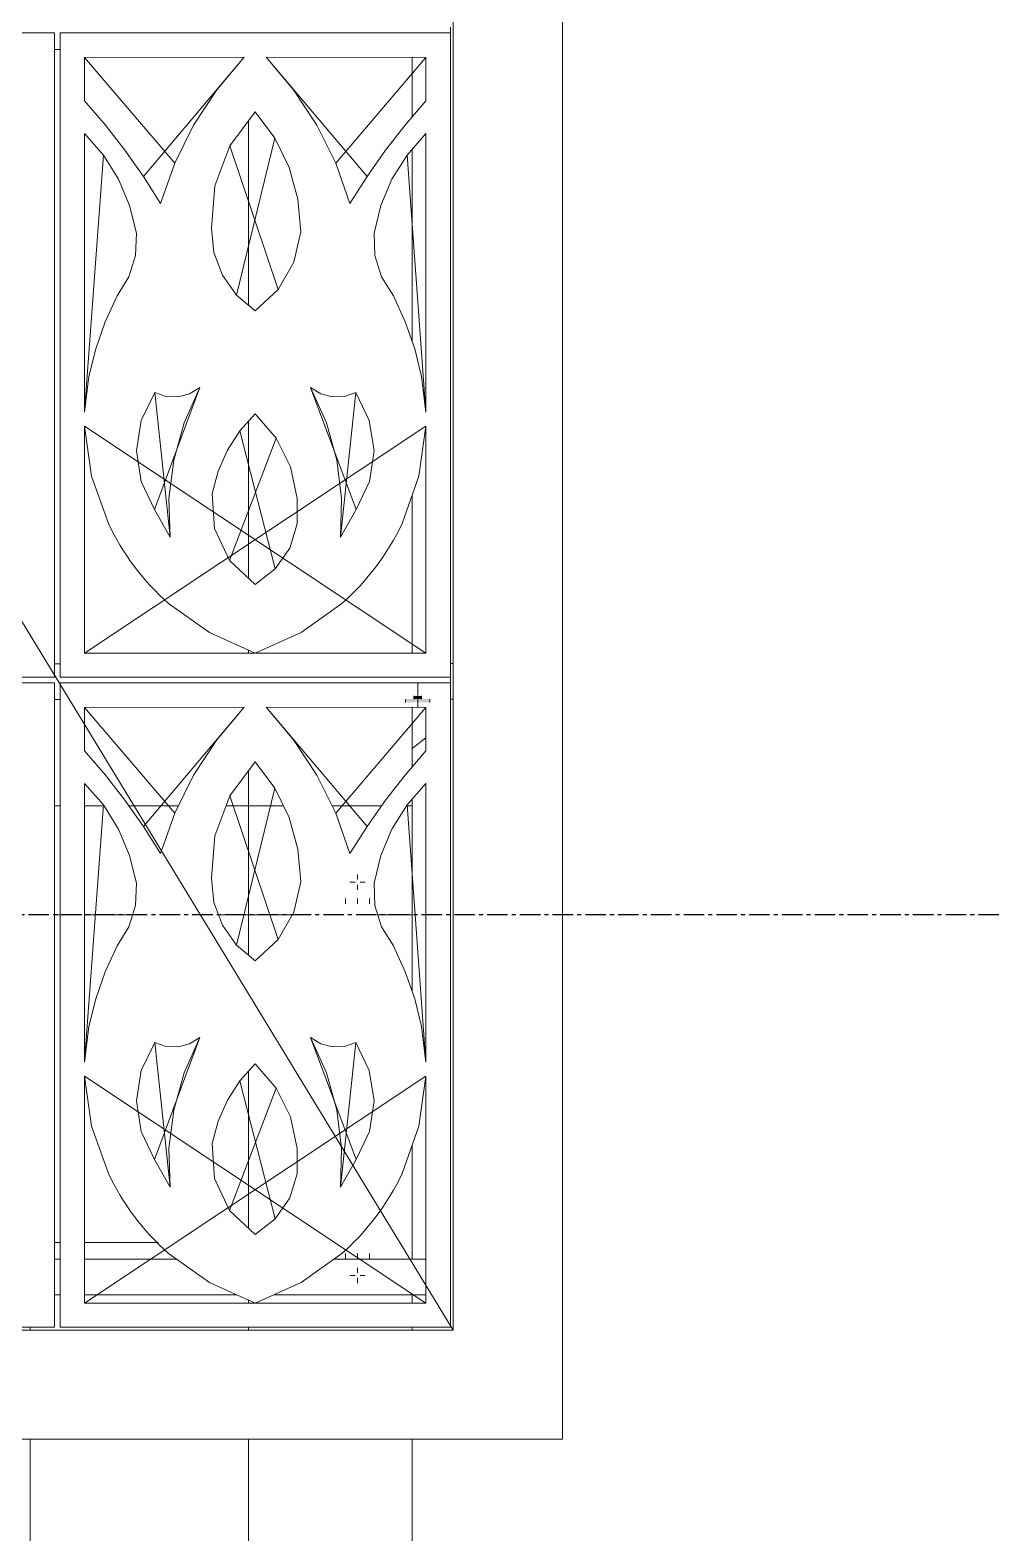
# Model space of a CAD drawing. Header units: millimetres. Extents: x -187664 to 435448, y -313239 to 299894.
# Drawn here: x 57783 to 59558, y -117036 to -114285 of the extents above; entities that cross this region are included whole.
import ezdxf

# ---------------------------------------------------------------- set-up
doc = ezdxf.new("R2010")
doc.units = ezdxf.units.MM
for name, pattern in [('CENTER', [2, 1.25, -0.25, 0.25, -0.25]), ('XKITLINE00', [0]), ('XKITLINE02', [4, 2, -2])]:
    doc.linetypes.add(name, pattern=pattern)
doc.layers.add('000 - EXISTING_BUILDING_MAIN_COLOR_251', color=7, linetype='Continuous')
doc.layers.add('000 - EXISTING_BUILDING_MAIN_COLOR_3', color=7, linetype='Continuous')
doc.layers.add('Bolt', color=7, linetype='Continuous', lineweight=0)
doc.layers.add('Part', color=7, linetype='Continuous', lineweight=0)

# ---------------------------------------------------------------- blocks, each defined once
blk = doc.blocks.new('*A12371202')
at = {"layer": 'Part', "color": 7, "linetype": 'XKITLINE00', "lineweight": 0}
for p, q in [((519.057888, 20.511891), (519.057888, 21.382581)), ((516.657888, 17.756125), (516.657888, 20.452076)), ((519.057888, 17.219376), (519.057888, 20.038138)), ((516.657888, 13.75512), (516.657888, 16.05133)), ((519.057888, 12.658387), (519.057888, 14.972118)), ((516.657888, 12.658387), (516.657888, 12.702859)), ((519.057888, 10.991891), (519.057888, 11.862581)), ((516.657888, 8.236125), (516.657888, 10.932076)), ((519.057888, 7.699376), (519.057888, 10.518138)), ((516.657888, 4.23512), (516.657888, 6.53133)), ((519.057888, 3.778517), (519.057888, 5.452118)), ((516.657888, 3.138387), (516.657888, 3.182859)), ((519.057888, 3.138387), (519.057888, 3.258517)), ((516.657888, 2.742546), (516.657888, 2.782517)), ((519.057888, 2.742546), (519.057888, 2.782517)), ((516.657888, -19.280042), (516.657888, 1.142546)), ((519.057888, -41.177455), (519.057888, 1.142546))]:
    blk.add_line(p, q, dxfattribs=at)
blk = doc.blocks.new('*A12801245')
at = {"layer": 'Part', "color": 7, "linetype": 'XKITLINE00', "lineweight": 0}
for p, q in [((513.458241, 2.742546), (513.458241, 2.782517)), ((513.458241, -3.177455), (513.458241, 1.142546))]:
    blk.add_line(p, q, dxfattribs=at)
blk = doc.blocks.new('*A13041267')
at = {"layer": 'Part', "color": 7, "linetype": 'XKITLINE00', "lineweight": 0}
for p, q in [((513.817911, 10.42254), (513.897911, 10.42254)), ((514.257919, 10.42254), (514.539185, 10.42254)), ((514.904635, 10.42254), (515.63285, 10.42254)), ((516.329858, 10.42254), (517.171649, 10.42254)), ((517.882964, 10.42254), (518.611179, 10.42254)), ((518.976629, 10.42254), (519.057907, 10.42254)), ((519.057907, 10.42254), (519.057907, 8.82254)), ((513.817911, 8.82254), (513.897911, 8.82254)), ((514.257919, 8.82254), (514.961046, 8.82254)), ((516.221795, 8.82254), (517.30225, 8.82254)), ((518.554768, 8.82254), (519.057907, 8.82254))]:
    blk.add_line(p, q, dxfattribs=at)
blk = doc.blocks.new('*A13051268')
at = {"layer": 'Part', "color": 7, "linetype": 'XKITLINE00', "lineweight": 0}
for p, q in [((513.817911, 8.822545), (513.897911, 8.822545)), ((514.257919, 8.822545), (514.961047, 8.822545)), ((516.221793, 8.822545), (516.657888, 8.822545)), ((516.657888, 8.236125), (516.657888, 8.822545)), ((516.657888, 4.23512), (516.657888, 6.53133)), ((513.817911, 4.022545), (513.897911, 4.022545)), ((514.257919, 4.022545), (515.341614, 4.022545))]:
    blk.add_line(p, q, dxfattribs=at)
blk = doc.blocks.new('*A17691722')
at = {"layer": '000 - EXISTING_BUILDING_MAIN_COLOR_3', "color": 7, "linetype": 'XKITLINE00', "lineweight": 0}
for p, q in [((521.257903, 1.142546), (521.257903, 42.422545)), ((496.457912, 40.822545), (519.657903, 2.742546)), ((519.657903, 2.742546), (519.657903, 40.822545)), ((496.457912, 2.742546), (519.657903, 2.742546)), ((398.857909, 1.142546), (521.257903, 1.142546))]:
    blk.add_line(p, q, dxfattribs=at)
blk = doc.blocks.new('*A17701723')
at = {"layer": 'Part', "color": 7, "linetype": 'XKITLINE00', "lineweight": 0}
for p, q in [((513.817911, 12.498517), (513.897911, 12.498517)), ((519.617911, 12.222517), (519.617911, 12.302517)), ((513.817911, 11.978517), (513.897911, 11.978517))]:
    blk.add_line(p, q, dxfattribs=at)
blk = doc.blocks.new('*A17711724')
at = {"layer": 'Part', "color": 7, "linetype": 'XKITLINE00', "lineweight": 0}
for p, q in [((519.617911, 21.742517), (519.617911, 21.822517)), ((513.817911, 21.498517), (513.897911, 21.498517))]:
    blk.add_line(p, q, dxfattribs=at)
blk = doc.blocks.new('*A17741727')
at = {"layer": 'Part', "color": 7, "linetype": 'XKITLINE00', "lineweight": 0}
for p, q in [((513.817911, 3.778517), (513.897911, 3.778517)), ((514.257919, 3.778517), (515.608691, 3.778517)), ((517.907123, 3.778517), (519.257895, 3.778517)), ((513.817911, 3.258517), (513.897911, 3.258517)), ((514.257919, 3.258517), (516.487711, 3.258517)), ((517.028117, 3.258517), (519.257895, 3.258517))]:
    blk.add_line(p, q, dxfattribs=at)
blk = doc.blocks.new('*A17961749')
at = {"layer": 'Part', "color": 7, "linetype": 'XKITLINE00', "lineweight": 0}
for p, q in [((519.617911, 12.502545), (519.65788, 12.502545)), ((519.617911, 11.982545), (519.65788, 11.982545))]:
    blk.add_line(p, q, dxfattribs=at)
blk = doc.blocks.new('*A18841833')
at = {"layer": 'Bolt', "color": 7, "linetype": 'XKITLINE00', "lineweight": 0}
for p, q in [((518.145906, 3.542545), (518.220498, 3.542545)), ((518.257906, 3.654545), (518.257906, 3.579953)), ((518.369906, 3.542545), (518.295314, 3.542545)), ((518.257906, 3.430545), (518.257906, 3.505137))]:
    blk.add_line(p, q, dxfattribs=at)
blk = doc.blocks.new('*A18871836')
at = {"layer": 'Bolt', "color": 7, "linetype": 'XKITLINE02', "lineweight": 0}
for p, q in [((518.08188, 3.782545), (518.08188, 3.862545)), ((518.08188, 3.782545), (518.08188, 3.862545)), ((518.25788, 3.782545), (518.25788, 3.862545)), ((518.25788, 3.782545), (518.25788, 3.862545)), ((518.43388, 3.782545), (518.43388, 3.862545)), ((518.43388, 3.782545), (518.43388, 3.862545))]:
    blk.add_line(p, q, dxfattribs=at)
blk = doc.blocks.new('*A18881837')
at = {"layer": 'Bolt', "color": 7, "linetype": 'XKITLINE02', "lineweight": 0}
for p, q in [((518.08188, 9.062545), (518.08188, 8.982545)), ((518.08188, 9.062545), (518.08188, 8.982545)), ((518.25788, 9.062545), (518.25788, 8.982545)), ((518.25788, 9.062545), (518.25788, 8.982545)), ((518.43388, 9.062545), (518.43388, 8.982545)), ((518.43388, 9.062545), (518.43388, 8.982545))]:
    blk.add_line(p, q, dxfattribs=at)
blk = doc.blocks.new('*A18891838')
at = {"layer": 'Part', "color": 7, "linetype": 'XKITLINE00', "lineweight": 0}
blk.add_line((519.057888, 11.258996), (519.257895, 11.414557), dxfattribs=at)
blk = doc.blocks.new('*A18901839')
at = {"layer": 'Bolt'}
for points in [[(518.962, 11.935), (518.962, 11.983), (519.314, 11.983), (519.314, 11.935)], [(519.082, 11.983), (519.082, 12.031), (519.194, 12.031), (519.194, 11.983)]]:
    blk.add_hatch(color=7, dxfattribs=at).paths.add_polyline_path(points, flags=17)
at = {"layer": 'Bolt', "color": 7, "linetype": 'XKITLINE00', "lineweight": 0}
for p, q in [((519.138, 11.871), (519.138, 12.215)), ((518.962, 11.935), (518.962, 11.983)), ((519.082, 11.983), (519.082, 12.031)), ((519.194, 11.983), (519.194, 12.031)), ((519.314, 11.935), (519.314, 11.983))]:
    blk.add_line(p, q, dxfattribs=at)
at = {"layer": 'Bolt', "color": 7, "linetype": 'XKITLINE02', "lineweight": 0}
for p, q in [((519.138, 11.871), (519.138, 12.215)), ((518.962, 11.935), (518.962, 11.983)), ((519.082, 11.983), (519.082, 12.031)), ((519.194, 11.983), (519.194, 12.031)), ((519.314, 11.935), (519.314, 11.983))]:
    blk.add_line(p, q, dxfattribs=at)
blk = doc.blocks.new('*A18911840')
at = {"layer": 'Bolt', "color": 7, "linetype": 'XKITLINE00', "lineweight": 0}
for p, q in [((518.145854, 9.302545), (518.220446, 9.302545)), ((518.257854, 9.414545), (518.257854, 9.339953)), ((518.257854, 9.190545), (518.257854, 9.265137)), ((518.369854, 9.302545), (518.295262, 9.302545))]:
    blk.add_line(p, q, dxfattribs=at)
blk = doc.blocks.new('*A19101859')
at = {"layer": '000 - EXISTING_BUILDING_MAIN_COLOR_251', "color": 7, "linetype": 'XKITLINE00', "lineweight": 0}
for p, q in [((513.817911, 21.742517), (508.097911, 21.742517)), ((513.817911, 12.302517), (513.817911, 21.742517)), ((519.617911, 21.742517), (513.897911, 21.742517)), ((513.897911, 21.742517), (513.897911, 12.302517)), ((519.617911, 12.302517), (519.617911, 21.742517)), ((514.257919, 21.382523), (516.597671, 21.383195)), ((515.577312, 19.830619), (514.257919, 21.382523)), ((514.257919, 20.745377), (514.257919, 21.382523)), ((516.597671, 21.383195), (515.118825, 19.638561)), ((516.597671, 21.383195), (516.195711, 20.90812)), ((518.396989, 19.638561), (516.918143, 21.383195)), ((517.320103, 20.90812), (516.918143, 21.383195)), ((516.918143, 21.383195), (519.257895, 21.382523)), ((519.257895, 21.382523), (517.938502, 19.830619)), ((519.257895, 21.382523), (519.257895, 20.745377)), ((514.562219, 20.39014), (514.257919, 20.745377)), ((516.195711, 20.90812), (515.853931, 20.388068)), ((517.661883, 20.388068), (517.320103, 20.90812)), ((518.953595, 20.39014), (519.257895, 20.745377)), ((516.384028, 20.086175), (516.757895, 20.585694)), ((516.757895, 20.585694), (517.044908, 20.201065)), ((514.257919, 20.266434), (514.257919, 16.186434)), ((514.532936, 19.952518), (514.257919, 20.266434)), ((514.849402, 20.020927), (514.562219, 20.39014)), ((515.853931, 20.388068), (515.577312, 19.830619)), ((517.938502, 19.830619), (517.661883, 20.388068)), ((518.953595, 20.39014), (518.666412, 20.020927)), ((518.982878, 19.952518), (519.257895, 20.266434)), ((519.257895, 16.186434), (519.257895, 20.266434)), ((516.163857, 19.502377), (516.384028, 20.086175)), ((516.384028, 20.086175), (517.095296, 17.983653)), ((517.044908, 20.201065), (516.484853, 17.901446)), ((517.044908, 20.201065), (517.256162, 19.770151)), ((514.257919, 16.186434), (514.532936, 19.952518)), ((514.532936, 19.952518), (514.754443, 19.598805)), ((515.118825, 19.638561), (514.849402, 20.020927)), ((515.577312, 19.830619), (515.369888, 19.243897)), ((518.145926, 19.243897), (517.938502, 19.830619)), ((518.666412, 20.020927), (518.396989, 19.638561)), ((518.761371, 19.598805), (518.982878, 19.952518)), ((518.982878, 19.952518), (519.257895, 16.186434)), ((514.754443, 19.598805), (514.916785, 19.214328)), ((515.369888, 19.243897), (515.118825, 19.638561)), ((517.256162, 19.770151), (517.384427, 19.307697)), ((518.396989, 19.638561), (518.145926, 19.243897)), ((518.599029, 19.214328), (518.761371, 19.598805)), ((516.114758, 18.880376), (516.163857, 19.502377)), ((515.015815, 18.808901), (514.916785, 19.214328)), ((517.425313, 18.829529), (517.384427, 19.307697)), ((518.499998, 18.808901), (518.599029, 19.214328)), ((515.015815, 18.808901), (515.003508, 18.481042)), ((516.152504, 18.525819), (516.114758, 18.880376)), ((517.425313, 18.829529), (517.324698, 18.381468)), ((518.512306, 18.481042), (518.499998, 18.808901)), ((516.278596, 18.192297), (516.152504, 18.525819)), ((515.003508, 18.481042), (514.90734, 18.167363)), ((517.324698, 18.381468), (517.095296, 17.983653)), ((518.608474, 18.167363), (518.512306, 18.481042)), ((514.733773, 17.888944), (514.90734, 18.167363)), ((516.484853, 17.901446), (516.278596, 18.192297)), ((518.782041, 17.888944), (518.608474, 18.167363)), ((514.733773, 17.888944), (514.559609, 17.508841)), ((516.757895, 17.672135), (516.484853, 17.901446)), ((517.095296, 17.983653), (516.757895, 17.672135)), ((518.956205, 17.508841), (518.782041, 17.888944)), ((514.559609, 17.508841), (514.421038, 17.114367)), ((519.094776, 17.114367), (518.956205, 17.508841)), ((514.421038, 17.114367), (514.319228, 16.708848)), ((519.196585, 16.708848), (519.094776, 17.114367)), ((514.319228, 16.708848), (514.257919, 16.186434)), ((515.945884, 16.545792), (515.281119, 14.761918)), ((515.945884, 16.545792), (515.71483, 16.029249)), ((515.796155, 16.455593), (515.945884, 16.545792)), ((517.56993, 16.545792), (518.234695, 14.761918)), ((517.800984, 16.029249), (517.56993, 16.545792)), ((517.56993, 16.545792), (517.719659, 16.455593)), ((519.257895, 16.186434), (519.196585, 16.708848)), ((515.087051, 16.065111), (515.286307, 16.471741)), ((515.286307, 16.471741), (515.508994, 14.356827)), ((515.286307, 16.471741), (515.45231, 16.41699)), ((515.45231, 16.41699), (515.62702, 16.411456)), ((515.62702, 16.411456), (515.796155, 16.455593)), ((517.719659, 16.455593), (517.888793, 16.411456)), ((517.888793, 16.411456), (518.063504, 16.41699)), ((518.229507, 16.471741), (518.00682, 14.356827)), ((518.063504, 16.41699), (518.229507, 16.471741)), ((518.229507, 16.471741), (518.428763, 16.065111)), ((516.532818, 15.912025), (516.757895, 16.16272)), ((516.757895, 16.16272), (517.065902, 15.80632)), ((519.257895, 12.658387), (514.257919, 15.978957)), ((519.257895, 15.978957), (514.257919, 12.658387)), ((514.257919, 12.658387), (514.257919, 15.978957)), ((514.257919, 15.978957), (514.359356, 15.249821)), ((515.017637, 15.617637), (515.087051, 16.065111)), ((515.71483, 16.029249), (515.563059, 15.484118)), ((516.34957, 15.62931), (516.532818, 15.912025)), ((516.532818, 15.912025), (517.051025, 13.890287)), ((517.952755, 15.484118), (517.800984, 16.029249)), ((518.428763, 16.065111), (518.498177, 15.617637)), ((519.156458, 15.249821), (519.257895, 15.978957)), ((519.257895, 15.978957), (519.257895, 12.658387)), ((516.212631, 15.321487), (516.34957, 15.62931)), ((517.065902, 15.80632), (516.382075, 14.014752)), ((517.065902, 15.80632), (517.27561, 15.384524)), ((515.084335, 15.16975), (515.017637, 15.617637)), ((515.563059, 15.484118), (515.493936, 14.922491)), ((518.021878, 14.922491), (517.952755, 15.484118)), ((518.498177, 15.617637), (518.431479, 15.16975)), ((514.359356, 15.249821), (514.605602, 14.55607)), ((516.125347, 14.996081), (516.212631, 15.321487)), ((517.27561, 15.384524), (517.373846, 14.92383)), ((518.910212, 14.55607), (519.156458, 15.249821)), ((515.281119, 14.761918), (515.084335, 15.16975)), ((516.161087, 14.481185), (516.125347, 14.996081)), ((518.431479, 15.16975), (518.234695, 14.761918)), ((515.508994, 14.356827), (515.281119, 14.761918)), ((515.493936, 14.922491), (515.508994, 14.356827)), ((517.37361, 14.551665), (517.373846, 14.92383)), ((518.00682, 14.356827), (518.021878, 14.922491)), ((518.234695, 14.761918), (518.00682, 14.356827)), ((517.37361, 14.551665), (517.262653, 14.196425)), ((516.382075, 14.014752), (516.161087, 14.481185)), ((517.262653, 14.196425), (517.051025, 13.890287)), ((516.757895, 13.660981), (516.382075, 14.014752)), ((517.051025, 13.890287), (516.757895, 13.660981)), ((515.486609, 13.385891), (516.085244, 12.957448)), ((517.43057, 12.957448), (518.029205, 13.385891)), ((516.085244, 12.957448), (516.757919, 12.658387)), ((516.757919, 12.658387), (517.43057, 12.957448)), ((519.257895, 12.658387), (514.257919, 12.658387)), ((508.097911, 12.302517), (513.817911, 12.302517)), ((513.817911, 12.222517), (508.097911, 12.222517)), ((513.817911, 2.782517), (513.817911, 12.222517)), ((513.897911, 12.302517), (519.617911, 12.302517)), ((519.617911, 12.222517), (513.897911, 12.222517)), ((513.897911, 12.222517), (513.897911, 2.782517)), ((519.617911, 2.782517), (519.617911, 12.222517)), ((514.257919, 11.862523), (516.597671, 11.863195)), ((515.577312, 10.310619), (514.257919, 11.862523)), ((514.257919, 11.225377), (514.257919, 11.862523)), ((516.597671, 11.863195), (515.118825, 10.118561)), ((516.597671, 11.863195), (516.195711, 11.38812)), ((518.396989, 10.118561), (516.918143, 11.863195)), ((517.320103, 11.38812), (516.918143, 11.863195)), ((516.918143, 11.863195), (519.257895, 11.862523)), ((519.257895, 11.862523), (517.938502, 10.310619)), ((519.257895, 11.862523), (519.257895, 11.225377)), ((516.195711, 11.38812), (515.853931, 10.868068)), ((517.661883, 10.868068), (517.320103, 11.38812)), ((514.562219, 10.87014), (514.257919, 11.225377)), ((516.384028, 10.566175), (516.757895, 11.065694)), ((516.757895, 11.065694), (517.044908, 10.681065)), ((518.953595, 10.87014), (519.257895, 11.225377)), ((514.849402, 10.500927), (514.562219, 10.87014)), ((515.853931, 10.868068), (515.577312, 10.310619)), ((517.938502, 10.310619), (517.661883, 10.868068)), ((518.953595, 10.87014), (518.666412, 10.500927)), ((514.257919, 10.746434), (514.257919, 6.666434)), ((514.532936, 10.432518), (514.257919, 10.746434)), ((516.163857, 9.982377), (516.384028, 10.566175)), ((516.384028, 10.566175), (517.095296, 8.463653)), ((517.044908, 10.681065), (516.484853, 8.381446)), ((517.044908, 10.681065), (517.256162, 10.250151)), ((518.982878, 10.432518), (519.257895, 10.746434)), ((519.257895, 6.666434), (519.257895, 10.746434)), ((514.257919, 6.666434), (514.532936, 10.432518)), ((514.532936, 10.432518), (514.754443, 10.078805)), ((515.118825, 10.118561), (514.849402, 10.500927)), ((518.666412, 10.500927), (518.396989, 10.118561)), ((518.761371, 10.078805), (518.982878, 10.432518)), ((518.982878, 10.432518), (519.257895, 6.666434)), ((515.577312, 10.310619), (515.369888, 9.723897)), ((517.256162, 10.250151), (517.384427, 9.787697)), ((518.145926, 9.723897), (517.938502, 10.310619)), ((514.754443, 10.078805), (514.916785, 9.694328)), ((515.369888, 9.723897), (515.118825, 10.118561)), ((516.114758, 9.360376), (516.163857, 9.982377)), ((518.396989, 10.118561), (518.145926, 9.723897)), ((518.599029, 9.694328), (518.761371, 10.078805)), ((515.015815, 9.288901), (514.916785, 9.694328)), ((517.425313, 9.309529), (517.384427, 9.787697)), ((518.499998, 9.288901), (518.599029, 9.694328)), ((515.015815, 9.288901), (515.003508, 8.961042)), ((516.152504, 9.005819), (516.114758, 9.360376)), ((517.425313, 9.309529), (517.324698, 8.861468)), ((518.512306, 8.961042), (518.499998, 9.288901)), ((515.003508, 8.961042), (514.90734, 8.647363)), ((516.278596, 8.672297), (516.152504, 9.005819)), ((517.324698, 8.861468), (517.095296, 8.463653)), ((518.608474, 8.647363), (518.512306, 8.961042)), ((514.733773, 8.368944), (514.90734, 8.647363)), ((516.484853, 8.381446), (516.278596, 8.672297)), ((518.782041, 8.368944), (518.608474, 8.647363)), ((514.733773, 8.368944), (514.559609, 7.988841)), ((516.757895, 8.152135), (516.484853, 8.381446)), ((517.095296, 8.463653), (516.757895, 8.152135)), ((518.956205, 7.988841), (518.782041, 8.368944)), ((514.559609, 7.988841), (514.421038, 7.594367)), ((519.094776, 7.594367), (518.956205, 7.988841)), ((514.421038, 7.594367), (514.319228, 7.188848)), ((519.196585, 7.188848), (519.094776, 7.594367)), ((514.319228, 7.188848), (514.257919, 6.666434)), ((519.257895, 6.666434), (519.196585, 7.188848)), ((515.087051, 6.545111), (515.286307, 6.951741)), ((515.945884, 7.025792), (515.281119, 5.241918)), ((515.286307, 6.951741), (515.508994, 4.836827)), ((515.286307, 6.951741), (515.45231, 6.89699)), ((515.45231, 6.89699), (515.62702, 6.891456)), ((515.62702, 6.891456), (515.796155, 6.935593)), ((515.945884, 7.025792), (515.71483, 6.509249)), ((515.796155, 6.935593), (515.945884, 7.025792)), ((517.56993, 7.025792), (518.234695, 5.241918)), ((517.800984, 6.509249), (517.56993, 7.025792)), ((517.56993, 7.025792), (517.719659, 6.935593)), ((517.719659, 6.935593), (517.888793, 6.891456)), ((517.888793, 6.891456), (518.063504, 6.89699)), ((518.229507, 6.951741), (518.00682, 4.836827)), ((518.063504, 6.89699), (518.229507, 6.951741)), ((518.229507, 6.951741), (518.428763, 6.545111)), ((516.532818, 6.392025), (516.757895, 6.64272)), ((516.757895, 6.64272), (517.065902, 6.28632)), ((519.257895, 3.138387), (514.257919, 6.458957)), ((519.257895, 6.458957), (514.257919, 3.138387)), ((514.257919, 3.138387), (514.257919, 6.458957)), ((514.257919, 6.458957), (514.359356, 5.729821)), ((515.017637, 6.097637), (515.087051, 6.545111)), ((515.71483, 6.509249), (515.563059, 5.964118)), ((516.34957, 6.10931), (516.532818, 6.392025)), ((516.532818, 6.392025), (517.051025, 4.370287)), ((517.952755, 5.964118), (517.800984, 6.509249)), ((518.428763, 6.545111), (518.498177, 6.097637)), ((519.156458, 5.729821), (519.257895, 6.458957)), ((519.257895, 6.458957), (519.257895, 3.138387)), ((517.065902, 6.28632), (516.382075, 4.494752)), ((517.065902, 6.28632), (517.27561, 5.864524)), ((515.084335, 5.64975), (515.017637, 6.097637)), ((515.563059, 5.964118), (515.493936, 5.402491)), ((516.212631, 5.801487), (516.34957, 6.10931)), ((518.021878, 5.402491), (517.952755, 5.964118)), ((518.498177, 6.097637), (518.431479, 5.64975)), ((514.359356, 5.729821), (514.605602, 5.03607)), ((516.125347, 5.476081), (516.212631, 5.801487)), ((517.27561, 5.864524), (517.373846, 5.40383)), ((518.910212, 5.03607), (519.156458, 5.729821)), ((515.281119, 5.241918), (515.084335, 5.64975)), ((518.431479, 5.64975), (518.234695, 5.241918)), ((515.493936, 5.402491), (515.508994, 4.836827)), ((516.161087, 4.961185), (516.125347, 5.476081)), ((517.37361, 5.031665), (517.373846, 5.40383)), ((518.00682, 4.836827), (518.021878, 5.402491)), ((515.508994, 4.836827), (515.281119, 5.241918)), ((518.234695, 5.241918), (518.00682, 4.836827)), ((516.382075, 4.494752), (516.161087, 4.961185)), ((517.37361, 5.031665), (517.262653, 4.676425)), ((517.262653, 4.676425), (517.051025, 4.370287)), ((516.757895, 4.140981), (516.382075, 4.494752)), ((517.051025, 4.370287), (516.757895, 4.140981)), ((515.486609, 3.865891), (516.085244, 3.437448)), ((517.43057, 3.437448), (518.029205, 3.865891)), ((516.085244, 3.437448), (516.757919, 3.138387)), ((516.757919, 3.138387), (517.43057, 3.437448)), ((519.257895, 3.138387), (514.257919, 3.138387)), ((508.097911, 2.782517), (513.817911, 2.782517)), ((513.897911, 2.782517), (519.617911, 2.782517))]:
    blk.add_line(p, q, dxfattribs=at)
for centre, start, end in [((517.890858, 16.112746), 205.353329, 228.597597), ((515.624956, 16.112746), 311.402403, 334.646671), ((517.890858, 6.592746), 205.353329, 228.597597), ((515.624956, 6.592746), 311.402403, 334.646671)]:
    blk.add_arc(centre, 3.635402, start, end, dxfattribs=at)

msp = doc.modelspace()

# ---------------------------------------------------------------- linework, layer by layer
at = {"color": 7, "linetype": 'CENTER', "ltscale": 30}
msp.add_line((59557.502, -115904.988), (24877.449, -115904.988), dxfattribs=at)

# ---------------------------------------------------------------- block references
at = {"color": 7, "lineweight": 0, "xscale": 125, "yscale": 125, "zscale": 125}
for name in ['*A17691722', '*A19101859', '*A12371202', '*A17711724', '*A12801245', '*A17701723', '*A17961749', '*A18901839', '*A18891838', '*A13041267', '*A18911840', '*A18881837', '*A13051268', '*A18871836', '*A17741727', '*A18841833']:
    msp.add_blockref(name, (-6399.467, -117007.807), dxfattribs=at)

doc.saveas('drawing.dxf')
